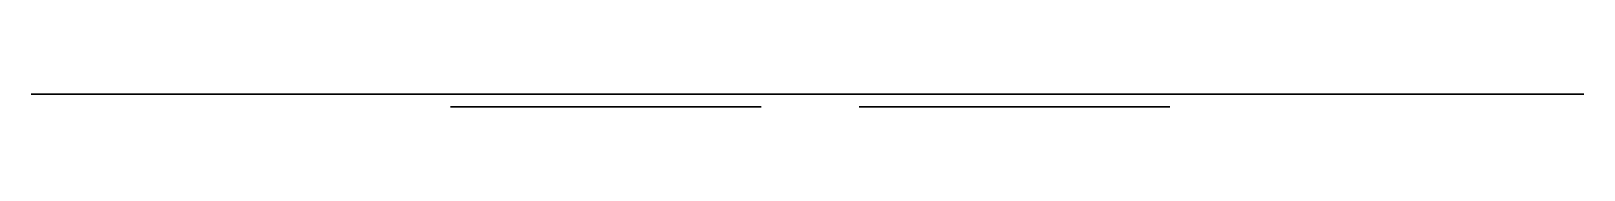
# Model space of a CAD drawing. Header units: inches. Extents: x -992 to 1318, y -395 to 1122.
# Drawn here: x 586.35 to 616.35, y -223.25 to -223 of the extents above; entities that cross this region are included whole.
import ezdxf

# ---------------------------------------------------------------- set-up
doc = ezdxf.new("R2010")
doc.units = ezdxf.units.IN
doc.header["$MEASUREMENT"] = 0
doc.layers.add('Doors-01', color=222, linetype='Continuous')

msp = doc.modelspace()

# ---------------------------------------------------------------- linework, layer by layer
at = {"layer": 'Doors-01', "extrusion": (0, -1, -2.22045e-16)}
for points, elevation in [([(588.351, -636.833), (588.351, -560.833), (614.351, -560.833), (614.351, -636.833), (616.351, -636.833), (616.351, -558.833), (586.351, -558.833), (586.351, -636.833)], 223), ([(588.351, -636.833), (588.351, -560.833), (614.351, -560.833), (614.351, -636.833)], 223), ([(600.453, -613.557), (600.453, -620.557), (594.453, -620.557), (594.453, -613.557)], 223.25), ([(602.351, -614.333), (602.351, -621.333), (608.351, -621.333), (608.351, -614.333)], 223.25)]:
    msp.add_lwpolyline(points, close=True, dxfattribs=dict(at, elevation=elevation))
at = {"layer": 'Doors-01', "extrusion": (0, -1, -2.22045e-16), "elevation": 223.25}
for points in [[(594.453, -606.557), (600.453, -606.557), (600.453, -570.652, 0.143147), (594.453, -573.026)], [(608.351, -607.186), (602.351, -607.186), (602.351, -571.281, -0.143147), (608.351, -573.655)]]:
    msp.add_lwpolyline(points, format="xyb", close=True, dxfattribs=at)

doc.saveas('drawing.dxf')
